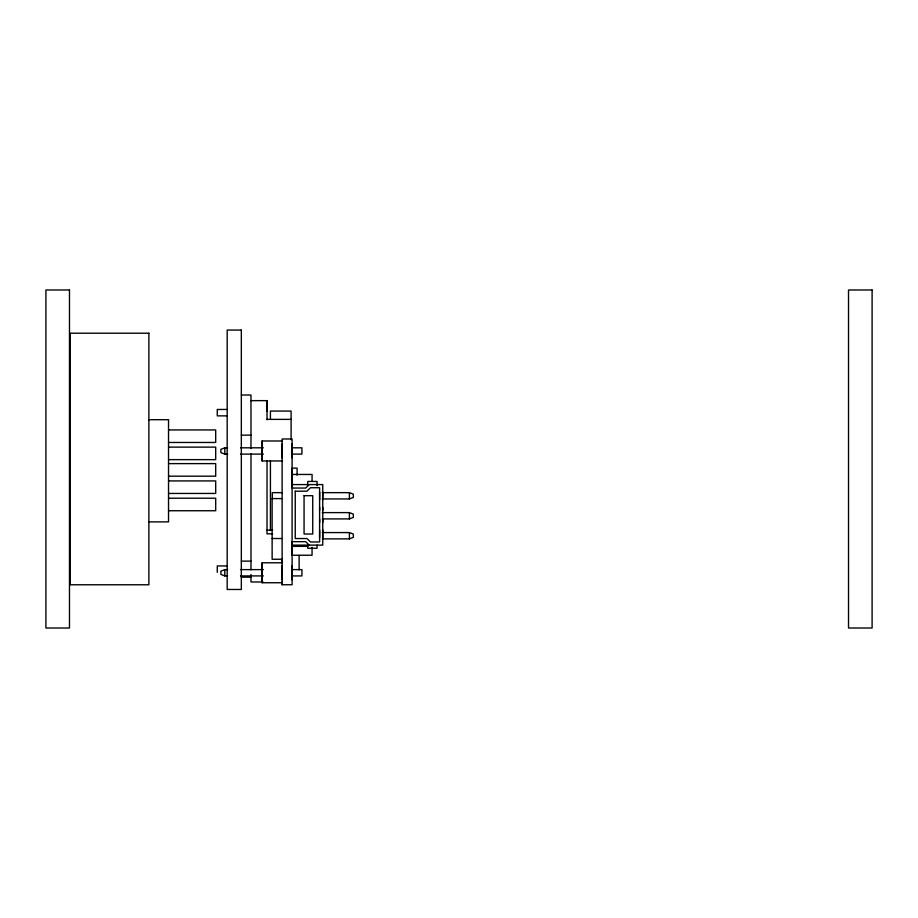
<?xml version="1.0" encoding="UTF-8"?>
<svg xmlns="http://www.w3.org/2000/svg" width="918" height="918" viewBox="0 0 918 918"><rect width="100%" height="100%" fill="white"/><g stroke="black" fill="none" stroke-linecap="round" stroke-linejoin="round"><path stroke-width="1.38" d="M282.113 582.746L262.146 582.746L262.146 562.78L282.113 562.78M282.113 460.951L262.146 460.951L262.146 440.984L282.113 440.984M282.113 584.743L282.113 438.988L292.096 438.988L292.096 584.743L282.113 584.743L282.113 581.886M309.148 484.589L305.694 488.043L292.096 488.043L292.096 468.134L297.088 468.134L297.088 475.272M227.664 447.812L224.807 447.812L220.871 449.35L220.871 452.585L224.807 454.112L227.664 454.112M322.264 498.944L349.402 498.944L353.338 497.418L353.338 494.171L349.402 492.645L322.264 492.645M322.264 518.911L349.402 518.911L353.338 517.385L353.338 514.137L349.402 512.611L322.264 512.611M227.664 569.619L224.807 569.619L220.871 571.145L220.871 574.381L224.807 575.919L227.664 575.919M322.264 538.877L349.402 538.877L353.338 537.351L353.338 534.104L349.402 532.578L322.264 532.578M241.342 395.015L250.97 395.015L250.97 448.592M250.97 400.638L267.023 400.638L267.023 419.733M227.182 409.462L217.268 409.462L217.268 415.854L227.182 415.877M267.023 419.377L291.098 419.377L291.098 439.733M148.877 419.698L168.533 419.698L168.533 521.883L148.877 521.883M168.533 429.934L215.696 429.934L215.696 442.465L168.533 442.465M241.342 435.143L250.97 435.143M168.533 447.123L215.696 447.123L215.696 459.643L168.533 459.643M240.516 447.812L263.363 447.812M291.924 447.812L301.919 447.812L301.919 454.112L291.924 454.112M240.516 454.112L263.363 454.112M168.533 463.613L215.696 463.613L215.696 476.178L168.533 476.178M292.096 474.457L312.063 474.457L312.063 480.447M168.533 480.929L215.696 480.929L215.696 493.448L168.533 493.448M292.096 484.589L322.757 484.589L322.757 545.12L292.096 545.12L292.096 541.677L305.694 541.677L309.148 545.12M282.285 492.645L272.29 492.645L272.29 498.944M168.533 498.222L215.696 498.222L215.696 510.741L168.533 510.741M282.113 498.589L272.13 498.589L272.13 559.257L282.113 559.257M267.023 530.076L272.692 530.076M272.6 533.84L267.023 533.84L267.023 460.985M272.13 538.522L282.113 538.522M307.782 546.359L292.096 546.359L292.096 555.229L312.063 555.229L312.063 547.323M241.342 561.127L250.97 561.127M227.182 565.936L217.268 565.936L217.268 572.327M240.516 569.619L263.363 569.619M291.924 569.619L301.919 569.619L301.919 575.919L291.924 575.919M240.516 575.919L263.363 575.919M241.342 577.17L250.97 577.17M263.007 581.989L250.97 581.989L250.97 574.496M349.402 492.645L349.402 498.944M349.402 512.611L349.402 518.911M349.402 532.578L349.402 538.877M322.757 492.163L322.757 499.725M322.757 507.298L322.757 510.442M322.757 519.278L322.757 522.422M322.757 529.996L322.757 537.558M319.613 492.163L319.613 499.725M319.613 507.298L319.613 510.442M319.613 519.278L319.613 522.422M319.613 529.996L319.613 537.558M317.066 485.714L317.066 481.445L307.725 481.445L307.725 485.714M317.066 545.12L317.066 548.264L307.725 548.264L307.725 545.12M299.119 555.424L299.119 569.837M292.096 443.979L292.096 457.956M292.096 565.775L292.096 579.751M291.098 418.941L291.098 411.069L270.42 411.069L270.42 418.941M282.113 443.979L282.113 457.956M282.113 559.028L282.113 563.308M282.113 565.775L282.113 579.751M270.42 460.974L270.42 530.627M267.138 400.994L267.138 411.31M262.146 440.984L262.146 460.951M262.146 562.78L262.146 582.746M250.97 453.905L250.97 569.837M224.807 447.812L224.807 454.112M224.807 569.619L224.807 575.919M295.24 491.187L295.24 538.533L307.002 538.533L310.456 541.976L319.613 541.976L319.613 487.733L310.456 487.733L307.002 491.187L295.24 491.187M304.065 495.697L304.065 534.024L312.74 534.024L312.74 495.697L304.065 495.697M69.481 289.985L45.9 289.985L45.9 628.015L69.481 628.015L69.481 289.985M872.1 289.985L848.519 289.985L848.519 628.015L872.1 628.015L872.1 289.985M241.331 330.055L227.182 330.055L227.182 589.471L241.331 589.471L241.331 330.055M148.877 333.223L70.273 333.223L70.273 584.777L148.877 584.777L148.877 333.223"/></g></svg>
